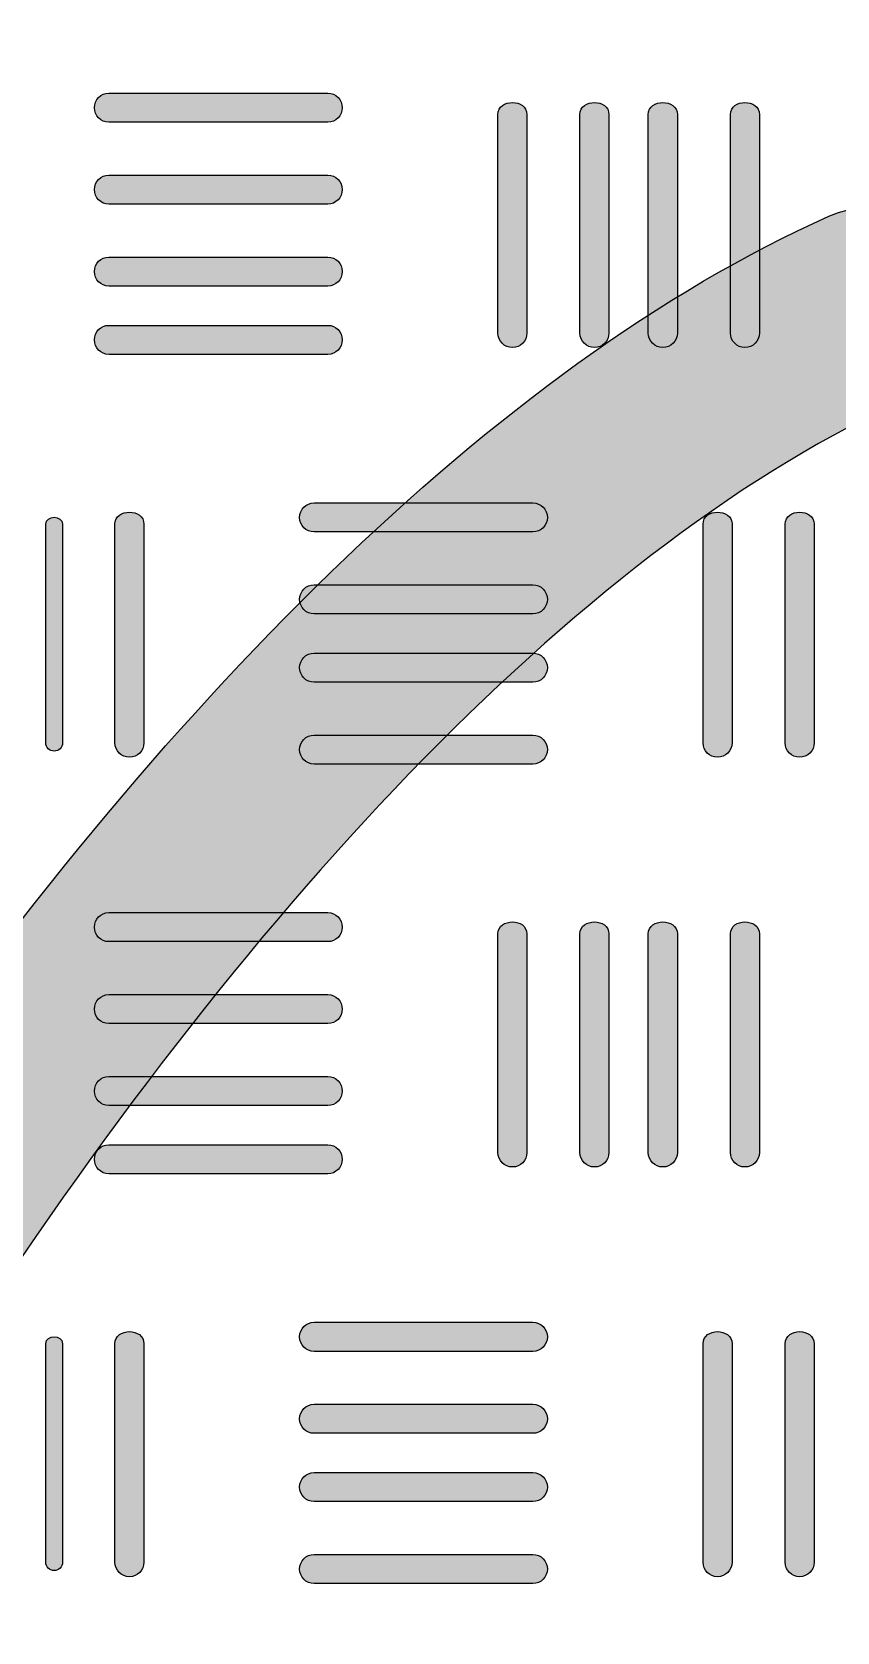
# Model space of a CAD drawing. Extents: x 4 to 307, y 9 to 217.
# Drawn here: x 270.54 to 275.52, y 120.9 to 130.78 of the extents above; entities that cross this region are included whole.
import ezdxf

# ---------------------------------------------------------------- set-up
doc = ezdxf.new("R2010")
doc.units = 0
doc.header["$MEASUREMENT"] = 0
doc.layers.add('EBENE_1', color=7, linetype='CONTINUOUS')

# ---------------------------------------------------------------- blocks, each defined once
blk = doc.blocks.new('BLOCK_3')
at = {"layer": 'EBENE_1'}
h = blk.add_hatch(color=7, dxfattribs=at)
h.dxf.hatch_style = 2
edge = h.paths.add_edge_path()
edge.add_spline(control_points=[(271.0196, 130.2223), (271.0196, 130.2223), (272.3715, 130.2223), (272.3715, 130.2223), (272.4211, 130.2223), (272.4611, 130.2624), (272.4611, 130.3119), (272.4611, 130.3613), (272.4211, 130.4014), (272.3715, 130.4014), (272.3715, 130.4014), (271.0196, 130.4014), (271.0196, 130.4014), (270.97, 130.4014), (270.9301, 130.3613), (270.9301, 130.3119), (270.9301, 130.2624), (270.97, 130.2223), (271.0196, 130.2223)], knot_values=[0, 0, 0, 0, 1, 1, 1, 2, 2, 2, 3, 3, 3, 4, 4, 4, 5, 5, 5, 6, 6, 6, 6], degree=3, periodic=1)
h = blk.add_hatch(color=7, dxfattribs=at)
h.dxf.hatch_style = 2
edge = h.paths.add_edge_path()
edge.add_spline(control_points=[(273.6017, 128.9206), (273.6017, 128.9206), (273.6017, 130.2697), (273.6017, 130.2697), (273.6017, 130.3685), (273.4226, 130.3685), (273.4226, 130.2697), (273.4226, 130.2697), (273.4226, 128.9206), (273.4226, 128.9206), (273.4226, 128.8711), (273.4626, 128.831), (273.5122, 128.831), (273.5618, 128.831), (273.6017, 128.8711), (273.6017, 128.9206)], knot_values=[0, 0, 0, 0, 1, 1, 1, 2, 2, 2, 3, 3, 3, 4, 4, 4, 5, 5, 5, 5], degree=3, periodic=1)
h = blk.add_hatch(color=7, dxfattribs=at)
h.dxf.hatch_style = 2
edge = h.paths.add_edge_path()
edge.add_spline(control_points=[(274.0189, 128.831), (274.0686, 128.831), (274.1085, 128.8711), (274.1085, 128.9206), (274.1085, 128.9206), (274.1085, 130.2697), (274.1085, 130.2697), (274.1085, 130.3685), (273.9294, 130.3685), (273.9294, 130.2697), (273.9294, 130.2697), (273.9294, 128.9206), (273.9294, 128.9206), (273.9294, 128.8711), (273.9693, 128.831), (274.0189, 128.831)], knot_values=[0, 0, 0, 0, 1, 1, 1, 2, 2, 2, 3, 3, 3, 4, 4, 4, 5, 5, 5, 5], degree=3, periodic=1)
h = blk.add_hatch(color=7, dxfattribs=at)
h.dxf.hatch_style = 2
edge = h.paths.add_edge_path()
edge.add_spline(control_points=[(274.4413, 128.831), (274.4909, 128.831), (274.5309, 128.8711), (274.5309, 128.9206), (274.5309, 128.9206), (274.5309, 130.2697), (274.5309, 130.2697), (274.5309, 130.3685), (274.3517, 130.3685), (274.3517, 130.2697), (274.3517, 130.2697), (274.3517, 128.9206), (274.3517, 128.9206), (274.3517, 128.8711), (274.3917, 128.831), (274.4413, 128.831)], knot_values=[0, 0, 0, 0, 1, 1, 1, 2, 2, 2, 3, 3, 3, 4, 4, 4, 5, 5, 5, 5], degree=3, periodic=1)
h = blk.add_hatch(color=7, dxfattribs=at)
h.dxf.hatch_style = 2
edge = h.paths.add_edge_path()
edge.add_spline(control_points=[(275.038, 130.2697), (275.038, 130.3685), (274.8589, 130.3685), (274.8589, 130.2697), (274.8589, 130.2697), (274.8589, 128.9206), (274.8589, 128.9206), (274.8589, 128.8711), (274.8988, 128.831), (274.9484, 128.831), (274.998, 128.831), (275.038, 128.8711), (275.038, 128.9206), (275.038, 128.9206), (275.038, 130.2697), (275.038, 130.2697)], knot_values=[0, 0, 0, 0, 1, 1, 1, 2, 2, 2, 3, 3, 3, 4, 4, 4, 5, 5, 5, 5], degree=3, periodic=1)
h = blk.add_hatch(color=7, dxfattribs=at)
h.dxf.hatch_style = 2
edge = h.paths.add_edge_path()
edge.add_spline(control_points=[(271.0196, 129.7164), (271.0196, 129.7164), (272.3715, 129.7164), (272.3715, 129.7164), (272.4211, 129.7164), (272.4611, 129.7565), (272.4611, 129.8059), (272.4611, 129.8554), (272.4211, 129.8955), (272.3715, 129.8955), (272.3715, 129.8955), (271.0196, 129.8955), (271.0196, 129.8955), (270.97, 129.8955), (270.9301, 129.8554), (270.9301, 129.8059), (270.9301, 129.7565), (270.97, 129.7164), (271.0196, 129.7164)], knot_values=[0, 0, 0, 0, 1, 1, 1, 2, 2, 2, 3, 3, 3, 4, 4, 4, 5, 5, 5, 6, 6, 6, 6], degree=3, periodic=1)
h = blk.add_hatch(color=7, dxfattribs=at)
h.dxf.hatch_style = 2
edge = h.paths.add_edge_path()
edge.add_spline(control_points=[(271.0196, 129.2105), (271.0196, 129.2105), (272.3715, 129.2105), (272.3715, 129.2105), (272.4211, 129.2105), (272.4611, 129.2506), (272.4611, 129.3), (272.4611, 129.3495), (272.4211, 129.3896), (272.3715, 129.3896), (272.3715, 129.3896), (271.0196, 129.3896), (271.0196, 129.3896), (270.97, 129.3896), (270.9301, 129.3495), (270.9301, 129.3), (270.9301, 129.2506), (270.97, 129.2105), (271.0196, 129.2105)], knot_values=[0, 0, 0, 0, 1, 1, 1, 2, 2, 2, 3, 3, 3, 4, 4, 4, 5, 5, 5, 6, 6, 6, 6], degree=3, periodic=1)
h = blk.add_hatch(color=7, dxfattribs=at)
h.dxf.hatch_style = 2
edge = h.paths.add_edge_path()
edge.add_spline(control_points=[(271.0196, 128.789), (271.0196, 128.789), (272.3715, 128.789), (272.3715, 128.789), (272.4211, 128.789), (272.4611, 128.8291), (272.4611, 128.8785), (272.4611, 128.928), (272.4211, 128.9681), (272.3715, 128.9681), (272.3715, 128.9681), (271.0196, 128.9681), (271.0196, 128.9681), (270.97, 128.9681), (270.9301, 128.928), (270.9301, 128.8785), (270.9301, 128.8291), (270.97, 128.789), (271.0196, 128.789)], knot_values=[0, 0, 0, 0, 1, 1, 1, 2, 2, 2, 3, 3, 3, 4, 4, 4, 5, 5, 5, 6, 6, 6, 6], degree=3, periodic=1)
h = blk.add_hatch(color=7, dxfattribs=at)
h.dxf.hatch_style = 2
edge = h.paths.add_edge_path()
edge.add_spline(control_points=[(271.0568, 127.7403), (271.0568, 127.7403), (271.0568, 126.3912), (271.0568, 126.3912), (271.0568, 126.3417), (271.0968, 126.3016), (271.1464, 126.3016), (271.196, 126.3016), (271.236, 126.3417), (271.236, 126.3912), (271.236, 126.3912), (271.236, 127.7403), (271.236, 127.7403), (271.236, 127.8391), (271.0568, 127.8391), (271.0568, 127.7403)], knot_values=[0, 0, 0, 0, 1, 1, 1, 2, 2, 2, 3, 3, 3, 4, 4, 4, 5, 5, 5, 5], degree=3, periodic=1)
h = blk.add_hatch(color=7, dxfattribs=at)
h.dxf.hatch_style = 2
edge = h.paths.add_edge_path()
edge.add_spline(control_points=[(273.6389, 127.8719), (273.6389, 127.8719), (272.2871, 127.8719), (272.2871, 127.8719), (272.2375, 127.8719), (272.1975, 127.8317), (272.1975, 127.7823), (272.1975, 127.7329), (272.2375, 127.6927), (272.2871, 127.6927), (272.2871, 127.6927), (273.6389, 127.6927), (273.6389, 127.6927), (273.6886, 127.6927), (273.7285, 127.7329), (273.7285, 127.7823), (273.7285, 127.8317), (273.6886, 127.8719), (273.6389, 127.8719)], knot_values=[0, 0, 0, 0, 1, 1, 1, 2, 2, 2, 3, 3, 3, 4, 4, 4, 5, 5, 5, 6, 6, 6, 6], degree=3, periodic=1)
h = blk.add_hatch(color=7, dxfattribs=at)
h.dxf.hatch_style = 2
edge = h.paths.add_edge_path()
edge.add_spline(control_points=[(274.7793, 126.3016), (274.8289, 126.3016), (274.8688, 126.3417), (274.8688, 126.3912), (274.8688, 126.3912), (274.8688, 127.7403), (274.8688, 127.7403), (274.8688, 127.8391), (274.6897, 127.8391), (274.6897, 127.7403), (274.6897, 127.7403), (274.6897, 126.3912), (274.6897, 126.3912), (274.6897, 126.3417), (274.7297, 126.3016), (274.7793, 126.3016)], knot_values=[0, 0, 0, 0, 1, 1, 1, 2, 2, 2, 3, 3, 3, 4, 4, 4, 5, 5, 5, 5], degree=3, periodic=1)
h = blk.add_hatch(color=7, dxfattribs=at)
h.dxf.hatch_style = 2
edge = h.paths.add_edge_path()
edge.add_spline(control_points=[(275.1968, 127.7403), (275.1968, 127.7403), (275.1968, 126.3912), (275.1968, 126.3912), (275.1968, 126.3417), (275.2368, 126.3016), (275.2864, 126.3016), (275.336, 126.3016), (275.376, 126.3417), (275.376, 126.3912), (275.376, 126.3912), (275.376, 127.7403), (275.376, 127.7403), (275.376, 127.8391), (275.1968, 127.8391), (275.1968, 127.7403)], knot_values=[0, 0, 0, 0, 1, 1, 1, 2, 2, 2, 3, 3, 3, 4, 4, 4, 5, 5, 5, 5], degree=3, periodic=1)
h = blk.add_hatch(color=7, dxfattribs=at)
h.dxf.hatch_style = 2
edge = h.paths.add_edge_path()
edge.add_spline(control_points=[(270.6297, 127.7403), (270.6297, 127.7403), (270.6297, 126.3912), (270.6297, 126.3912), (270.6297, 126.3626), (270.6531, 126.3393), (270.6817, 126.3393), (270.7103, 126.3393), (270.7337, 126.3626), (270.7337, 126.3912), (270.7337, 126.3912), (270.7337, 127.7403), (270.7337, 127.7403), (270.7337, 127.7975), (270.6297, 127.7975), (270.6297, 127.7403)], knot_values=[0, 0, 0, 0, 1, 1, 1, 2, 2, 2, 3, 3, 3, 4, 4, 4, 5, 5, 5, 5], degree=3, periodic=1)
h = blk.add_hatch(color=7, dxfattribs=at)
h.dxf.hatch_style = 2
edge = h.paths.add_edge_path()
edge.add_spline(control_points=[(273.6389, 127.3661), (273.6389, 127.3661), (272.2871, 127.3661), (272.2871, 127.3661), (272.2375, 127.3661), (272.1975, 127.326), (272.1975, 127.2766), (272.1975, 127.2271), (272.2375, 127.187), (272.2871, 127.187), (272.2871, 127.187), (273.6389, 127.187), (273.6389, 127.187), (273.6886, 127.187), (273.7285, 127.2271), (273.7285, 127.2766), (273.7285, 127.326), (273.6886, 127.3661), (273.6389, 127.3661)], knot_values=[0, 0, 0, 0, 1, 1, 1, 2, 2, 2, 3, 3, 3, 4, 4, 4, 5, 5, 5, 6, 6, 6, 6], degree=3, periodic=1)
h = blk.add_hatch(color=7, dxfattribs=at)
h.dxf.hatch_style = 2
edge = h.paths.add_edge_path()
edge.add_spline(control_points=[(273.6389, 126.9444), (273.6389, 126.9444), (272.2871, 126.9444), (272.2871, 126.9444), (272.2375, 126.9444), (272.1975, 126.9043), (272.1975, 126.8549), (272.1975, 126.8054), (272.2375, 126.7653), (272.2871, 126.7653), (272.2871, 126.7653), (273.6389, 126.7653), (273.6389, 126.7653), (273.6886, 126.7653), (273.7285, 126.8054), (273.7285, 126.8549), (273.7285, 126.9043), (273.6886, 126.9444), (273.6389, 126.9444)], knot_values=[0, 0, 0, 0, 1, 1, 1, 2, 2, 2, 3, 3, 3, 4, 4, 4, 5, 5, 5, 6, 6, 6, 6], degree=3, periodic=1)
h = blk.add_hatch(color=7, dxfattribs=at)
h.dxf.hatch_style = 2
edge = h.paths.add_edge_path()
edge.add_spline(control_points=[(273.6389, 126.4385), (273.6389, 126.4385), (272.2871, 126.4385), (272.2871, 126.4385), (272.2375, 126.4385), (272.1975, 126.3984), (272.1975, 126.349), (272.1975, 126.2995), (272.2375, 126.2594), (272.2871, 126.2594), (272.2871, 126.2594), (273.6389, 126.2594), (273.6389, 126.2594), (273.6886, 126.2594), (273.7285, 126.2995), (273.7285, 126.349), (273.7285, 126.3984), (273.6886, 126.4385), (273.6389, 126.4385)], knot_values=[0, 0, 0, 0, 1, 1, 1, 2, 2, 2, 3, 3, 3, 4, 4, 4, 5, 5, 5, 6, 6, 6, 6], degree=3, periodic=1)
h = blk.add_hatch(color=7, dxfattribs=at)
h.dxf.hatch_style = 2
edge = h.paths.add_edge_path()
edge.add_spline(control_points=[(271.0196, 125.1633), (271.0196, 125.1633), (272.3715, 125.1633), (272.3715, 125.1633), (272.4211, 125.1633), (272.4611, 125.2035), (272.4611, 125.2529), (272.4611, 125.3023), (272.4211, 125.3425), (272.3715, 125.3425), (272.3715, 125.3425), (271.0196, 125.3425), (271.0196, 125.3425), (270.97, 125.3425), (270.9301, 125.3023), (270.9301, 125.2529), (270.9301, 125.2035), (270.97, 125.1633), (271.0196, 125.1633)], knot_values=[0, 0, 0, 0, 1, 1, 1, 2, 2, 2, 3, 3, 3, 4, 4, 4, 5, 5, 5, 6, 6, 6, 6], degree=3, periodic=1)
h = blk.add_hatch(color=7, dxfattribs=at)
h.dxf.hatch_style = 2
edge = h.paths.add_edge_path()
edge.add_spline(control_points=[(273.6017, 123.8618), (273.6017, 123.8618), (273.6017, 125.2109), (273.6017, 125.2109), (273.6017, 125.3097), (273.4226, 125.3097), (273.4226, 125.2109), (273.4226, 125.2109), (273.4226, 123.8618), (273.4226, 123.8618), (273.4226, 123.8123), (273.4626, 123.7722), (273.5122, 123.7722), (273.5618, 123.7722), (273.6017, 123.8123), (273.6017, 123.8618)], knot_values=[0, 0, 0, 0, 1, 1, 1, 2, 2, 2, 3, 3, 3, 4, 4, 4, 5, 5, 5, 5], degree=3, periodic=1)
h = blk.add_hatch(color=7, dxfattribs=at)
h.dxf.hatch_style = 2
edge = h.paths.add_edge_path()
edge.add_spline(control_points=[(274.0189, 123.7722), (274.0686, 123.7722), (274.1085, 123.8123), (274.1085, 123.8618), (274.1085, 123.8618), (274.1085, 125.2109), (274.1085, 125.2109), (274.1085, 125.3097), (273.9294, 125.3097), (273.9294, 125.2109), (273.9294, 125.2109), (273.9294, 123.8618), (273.9294, 123.8618), (273.9294, 123.8123), (273.9693, 123.7722), (274.0189, 123.7722)], knot_values=[0, 0, 0, 0, 1, 1, 1, 2, 2, 2, 3, 3, 3, 4, 4, 4, 5, 5, 5, 5], degree=3, periodic=1)
h = blk.add_hatch(color=7, dxfattribs=at)
h.dxf.hatch_style = 2
edge = h.paths.add_edge_path()
edge.add_spline(control_points=[(274.4413, 123.7722), (274.4909, 123.7722), (274.5309, 123.8123), (274.5309, 123.8618), (274.5309, 123.8618), (274.5309, 125.2109), (274.5309, 125.2109), (274.5309, 125.3097), (274.3517, 125.3097), (274.3517, 125.2109), (274.3517, 125.2109), (274.3517, 123.8618), (274.3517, 123.8618), (274.3517, 123.8123), (274.3917, 123.7722), (274.4413, 123.7722)], knot_values=[0, 0, 0, 0, 1, 1, 1, 2, 2, 2, 3, 3, 3, 4, 4, 4, 5, 5, 5, 5], degree=3, periodic=1)
h = blk.add_hatch(color=7, dxfattribs=at)
h.dxf.hatch_style = 2
edge = h.paths.add_edge_path()
edge.add_spline(control_points=[(275.038, 125.2109), (275.038, 125.3097), (274.8589, 125.3097), (274.8589, 125.2109), (274.8589, 125.2109), (274.8589, 123.8618), (274.8589, 123.8618), (274.8589, 123.8123), (274.8988, 123.7722), (274.9484, 123.7722), (274.998, 123.7722), (275.038, 123.8123), (275.038, 123.8618), (275.038, 123.8618), (275.038, 125.2109), (275.038, 125.2109)], knot_values=[0, 0, 0, 0, 1, 1, 1, 2, 2, 2, 3, 3, 3, 4, 4, 4, 5, 5, 5, 5], degree=3, periodic=1)
h = blk.add_hatch(color=7, dxfattribs=at)
h.dxf.hatch_style = 2
edge = h.paths.add_edge_path()
edge.add_spline(control_points=[(271.0196, 124.6574), (271.0196, 124.6574), (272.3715, 124.6574), (272.3715, 124.6574), (272.4211, 124.6574), (272.4611, 124.6976), (272.4611, 124.747), (272.4611, 124.7964), (272.4211, 124.8366), (272.3715, 124.8366), (272.3715, 124.8366), (271.0196, 124.8366), (271.0196, 124.8366), (270.97, 124.8366), (270.9301, 124.7964), (270.9301, 124.747), (270.9301, 124.6976), (270.97, 124.6574), (271.0196, 124.6574)], knot_values=[0, 0, 0, 0, 1, 1, 1, 2, 2, 2, 3, 3, 3, 4, 4, 4, 5, 5, 5, 6, 6, 6, 6], degree=3, periodic=1)
h = blk.add_hatch(color=7, dxfattribs=at)
h.dxf.hatch_style = 2
edge = h.paths.add_edge_path()
edge.add_spline(control_points=[(271.0196, 124.1517), (271.0196, 124.1517), (272.3715, 124.1517), (272.3715, 124.1517), (272.4211, 124.1517), (272.4611, 124.1918), (272.4611, 124.2412), (272.4611, 124.2907), (272.4211, 124.3308), (272.3715, 124.3308), (272.3715, 124.3308), (271.0196, 124.3308), (271.0196, 124.3308), (270.97, 124.3308), (270.9301, 124.2907), (270.9301, 124.2412), (270.9301, 124.1918), (270.97, 124.1517), (271.0196, 124.1517)], knot_values=[0, 0, 0, 0, 1, 1, 1, 2, 2, 2, 3, 3, 3, 4, 4, 4, 5, 5, 5, 6, 6, 6, 6], degree=3, periodic=1)
h = blk.add_hatch(color=7, dxfattribs=at)
h.dxf.hatch_style = 2
edge = h.paths.add_edge_path()
edge.add_spline(control_points=[(271.0196, 123.73), (271.0196, 123.73), (272.3715, 123.73), (272.3715, 123.73), (272.4211, 123.73), (272.4611, 123.7701), (272.4611, 123.8196), (272.4611, 123.869), (272.4211, 123.9091), (272.3715, 123.9091), (272.3715, 123.9091), (271.0196, 123.9091), (271.0196, 123.9091), (270.97, 123.9091), (270.9301, 123.869), (270.9301, 123.8196), (270.9301, 123.7701), (270.97, 123.73), (271.0196, 123.73)], knot_values=[0, 0, 0, 0, 1, 1, 1, 2, 2, 2, 3, 3, 3, 4, 4, 4, 5, 5, 5, 6, 6, 6, 6], degree=3, periodic=1)
h = blk.add_hatch(color=7, dxfattribs=at)
h.dxf.hatch_style = 2
edge = h.paths.add_edge_path()
edge.add_spline(control_points=[(273.6389, 122.8131), (273.6389, 122.8131), (272.2871, 122.8131), (272.2871, 122.8131), (272.2375, 122.8131), (272.1975, 122.7729), (272.1975, 122.7235), (272.1975, 122.6741), (272.2375, 122.6339), (272.2871, 122.6339), (272.2871, 122.6339), (273.6389, 122.6339), (273.6389, 122.6339), (273.6886, 122.6339), (273.7285, 122.6741), (273.7285, 122.7235), (273.7285, 122.7729), (273.6886, 122.8131), (273.6389, 122.8131)], knot_values=[0, 0, 0, 0, 1, 1, 1, 2, 2, 2, 3, 3, 3, 4, 4, 4, 5, 5, 5, 6, 6, 6, 6], degree=3, periodic=1)
h = blk.add_hatch(color=7, dxfattribs=at)
h.dxf.hatch_style = 2
edge = h.paths.add_edge_path()
edge.add_spline(control_points=[(270.6297, 122.6813), (270.6297, 122.6813), (270.6297, 121.3324), (270.6297, 121.3324), (270.6297, 121.3038), (270.6531, 121.2805), (270.6817, 121.2805), (270.7103, 121.2805), (270.7337, 121.3038), (270.7337, 121.3324), (270.7337, 121.3324), (270.7337, 122.6813), (270.7337, 122.6813), (270.7337, 122.7385), (270.6297, 122.7385), (270.6297, 122.6813)], knot_values=[0, 0, 0, 0, 1, 1, 1, 2, 2, 2, 3, 3, 3, 4, 4, 4, 5, 5, 5, 5], degree=3, periodic=1)
h = blk.add_hatch(color=7, dxfattribs=at)
h.dxf.hatch_style = 2
edge = h.paths.add_edge_path()
edge.add_spline(control_points=[(271.0568, 122.6813), (271.0568, 122.6813), (271.0568, 121.3324), (271.0568, 121.3324), (271.0568, 121.2829), (271.0968, 121.2428), (271.1464, 121.2428), (271.196, 121.2428), (271.236, 121.2829), (271.236, 121.3324), (271.236, 121.3324), (271.236, 122.6813), (271.236, 122.6813), (271.236, 122.7802), (271.0568, 122.7802), (271.0568, 122.6813)], knot_values=[0, 0, 0, 0, 1, 1, 1, 2, 2, 2, 3, 3, 3, 4, 4, 4, 5, 5, 5, 5], degree=3, periodic=1)
h = blk.add_hatch(color=7, dxfattribs=at)
h.dxf.hatch_style = 2
edge = h.paths.add_edge_path()
edge.add_spline(control_points=[(274.7793, 121.2428), (274.8289, 121.2428), (274.8688, 121.2829), (274.8688, 121.3324), (274.8688, 121.3324), (274.8688, 122.6813), (274.8688, 122.6813), (274.8688, 122.7802), (274.6897, 122.7802), (274.6897, 122.6813), (274.6897, 122.6813), (274.6897, 121.3324), (274.6897, 121.3324), (274.6897, 121.2829), (274.7297, 121.2428), (274.7793, 121.2428)], knot_values=[0, 0, 0, 0, 1, 1, 1, 2, 2, 2, 3, 3, 3, 4, 4, 4, 5, 5, 5, 5], degree=3, periodic=1)
h = blk.add_hatch(color=7, dxfattribs=at)
h.dxf.hatch_style = 2
edge = h.paths.add_edge_path()
edge.add_spline(control_points=[(275.1968, 122.6813), (275.1968, 122.6813), (275.1968, 121.3324), (275.1968, 121.3324), (275.1968, 121.2829), (275.2368, 121.2428), (275.2864, 121.2428), (275.336, 121.2428), (275.376, 121.2829), (275.376, 121.3324), (275.376, 121.3324), (275.376, 122.6813), (275.376, 122.6813), (275.376, 122.7802), (275.1968, 122.7802), (275.1968, 122.6813)], knot_values=[0, 0, 0, 0, 1, 1, 1, 2, 2, 2, 3, 3, 3, 4, 4, 4, 5, 5, 5, 5], degree=3, periodic=1)
h = blk.add_hatch(color=7, dxfattribs=at)
h.dxf.hatch_style = 2
edge = h.paths.add_edge_path()
edge.add_spline(control_points=[(273.6389, 122.3072), (273.6389, 122.3072), (272.2871, 122.3072), (272.2871, 122.3072), (272.2375, 122.3072), (272.1975, 122.267), (272.1975, 122.2176), (272.1975, 122.1682), (272.2375, 122.128), (272.2871, 122.128), (272.2871, 122.128), (273.6389, 122.128), (273.6389, 122.128), (273.6886, 122.128), (273.7285, 122.1682), (273.7285, 122.2176), (273.7285, 122.267), (273.6886, 122.3072), (273.6389, 122.3072)], knot_values=[0, 0, 0, 0, 1, 1, 1, 2, 2, 2, 3, 3, 3, 4, 4, 4, 5, 5, 5, 6, 6, 6, 6], degree=3, periodic=1)
h = blk.add_hatch(color=7, dxfattribs=at)
h.dxf.hatch_style = 2
edge = h.paths.add_edge_path()
edge.add_spline(control_points=[(273.6389, 121.8857), (273.6389, 121.8857), (272.2871, 121.8857), (272.2871, 121.8857), (272.2375, 121.8857), (272.1975, 121.8455), (272.1975, 121.7961), (272.1975, 121.7467), (272.2375, 121.7065), (272.2871, 121.7065), (272.2871, 121.7065), (273.6389, 121.7065), (273.6389, 121.7065), (273.6886, 121.7065), (273.7285, 121.7467), (273.7285, 121.7961), (273.7285, 121.8455), (273.6886, 121.8857), (273.6389, 121.8857)], knot_values=[0, 0, 0, 0, 1, 1, 1, 2, 2, 2, 3, 3, 3, 4, 4, 4, 5, 5, 5, 6, 6, 6, 6], degree=3, periodic=1)
h = blk.add_hatch(color=7, dxfattribs=at)
h.dxf.hatch_style = 2
edge = h.paths.add_edge_path()
edge.add_spline(control_points=[(273.6389, 121.3798), (273.6389, 121.3798), (272.2871, 121.3798), (272.2871, 121.3798), (272.2375, 121.3798), (272.1975, 121.3396), (272.1975, 121.2902), (272.1975, 121.2407), (272.2375, 121.2006), (272.2871, 121.2006), (272.2871, 121.2006), (273.6389, 121.2006), (273.6389, 121.2006), (273.6886, 121.2006), (273.7285, 121.2407), (273.7285, 121.2902), (273.7285, 121.3396), (273.6886, 121.3798), (273.6389, 121.3798)], knot_values=[0, 0, 0, 0, 1, 1, 1, 2, 2, 2, 3, 3, 3, 4, 4, 4, 5, 5, 5, 6, 6, 6, 6], degree=3, periodic=1)
for points, knots in [([(271.0196, 130.2223), (271.0196, 130.2223), (272.3715, 130.2223), (272.3715, 130.2223), (272.4211, 130.2223), (272.4611, 130.2624), (272.4611, 130.3119), (272.4611, 130.3613), (272.4211, 130.4014), (272.3715, 130.4014), (272.3715, 130.4014), (271.0196, 130.4014), (271.0196, 130.4014), (270.97, 130.4014), (270.9301, 130.3613), (270.9301, 130.3119), (270.9301, 130.2624), (270.97, 130.2223), (271.0196, 130.2223)], [0, 0, 0, 0, 1, 1, 1, 2, 2, 2, 3, 3, 3, 4, 4, 4, 5, 5, 5, 6, 6, 6, 6]), ([(273.6017, 128.9206), (273.6017, 128.9206), (273.6017, 130.2697), (273.6017, 130.2697), (273.6017, 130.3685), (273.4226, 130.3685), (273.4226, 130.2697), (273.4226, 130.2697), (273.4226, 128.9206), (273.4226, 128.9206), (273.4226, 128.8711), (273.4626, 128.831), (273.5122, 128.831), (273.5618, 128.831), (273.6017, 128.8711), (273.6017, 128.9206)], [0, 0, 0, 0, 1, 1, 1, 2, 2, 2, 3, 3, 3, 4, 4, 4, 5, 5, 5, 5]), ([(274.0189, 128.831), (274.0686, 128.831), (274.1085, 128.8711), (274.1085, 128.9206), (274.1085, 128.9206), (274.1085, 130.2697), (274.1085, 130.2697), (274.1085, 130.3685), (273.9294, 130.3685), (273.9294, 130.2697), (273.9294, 130.2697), (273.9294, 128.9206), (273.9294, 128.9206), (273.9294, 128.8711), (273.9693, 128.831), (274.0189, 128.831)], [0, 0, 0, 0, 1, 1, 1, 2, 2, 2, 3, 3, 3, 4, 4, 4, 5, 5, 5, 5]), ([(274.4413, 128.831), (274.4909, 128.831), (274.5309, 128.8711), (274.5309, 128.9206), (274.5309, 128.9206), (274.5309, 130.2697), (274.5309, 130.2697), (274.5309, 130.3685), (274.3517, 130.3685), (274.3517, 130.2697), (274.3517, 130.2697), (274.3517, 128.9206), (274.3517, 128.9206), (274.3517, 128.8711), (274.3917, 128.831), (274.4413, 128.831)], [0, 0, 0, 0, 1, 1, 1, 2, 2, 2, 3, 3, 3, 4, 4, 4, 5, 5, 5, 5]), ([(275.038, 130.2697), (275.038, 130.3685), (274.8589, 130.3685), (274.8589, 130.2697), (274.8589, 130.2697), (274.8589, 128.9206), (274.8589, 128.9206), (274.8589, 128.8711), (274.8988, 128.831), (274.9484, 128.831), (274.998, 128.831), (275.038, 128.8711), (275.038, 128.9206), (275.038, 128.9206), (275.038, 130.2697), (275.038, 130.2697)], [0, 0, 0, 0, 1, 1, 1, 2, 2, 2, 3, 3, 3, 4, 4, 4, 5, 5, 5, 5]), ([(271.0196, 129.7164), (271.0196, 129.7164), (272.3715, 129.7164), (272.3715, 129.7164), (272.4211, 129.7164), (272.4611, 129.7565), (272.4611, 129.8059), (272.4611, 129.8554), (272.4211, 129.8955), (272.3715, 129.8955), (272.3715, 129.8955), (271.0196, 129.8955), (271.0196, 129.8955), (270.97, 129.8955), (270.9301, 129.8554), (270.9301, 129.8059), (270.9301, 129.7565), (270.97, 129.7164), (271.0196, 129.7164)], [0, 0, 0, 0, 1, 1, 1, 2, 2, 2, 3, 3, 3, 4, 4, 4, 5, 5, 5, 6, 6, 6, 6]), ([(271.0196, 129.2105), (271.0196, 129.2105), (272.3715, 129.2105), (272.3715, 129.2105), (272.4211, 129.2105), (272.4611, 129.2506), (272.4611, 129.3), (272.4611, 129.3495), (272.4211, 129.3896), (272.3715, 129.3896), (272.3715, 129.3896), (271.0196, 129.3896), (271.0196, 129.3896), (270.97, 129.3896), (270.9301, 129.3495), (270.9301, 129.3), (270.9301, 129.2506), (270.97, 129.2105), (271.0196, 129.2105)], [0, 0, 0, 0, 1, 1, 1, 2, 2, 2, 3, 3, 3, 4, 4, 4, 5, 5, 5, 6, 6, 6, 6]), ([(271.0196, 128.789), (271.0196, 128.789), (272.3715, 128.789), (272.3715, 128.789), (272.4211, 128.789), (272.4611, 128.8291), (272.4611, 128.8785), (272.4611, 128.928), (272.4211, 128.9681), (272.3715, 128.9681), (272.3715, 128.9681), (271.0196, 128.9681), (271.0196, 128.9681), (270.97, 128.9681), (270.9301, 128.928), (270.9301, 128.8785), (270.9301, 128.8291), (270.97, 128.789), (271.0196, 128.789)], [0, 0, 0, 0, 1, 1, 1, 2, 2, 2, 3, 3, 3, 4, 4, 4, 5, 5, 5, 6, 6, 6, 6]), ([(271.0568, 127.7403), (271.0568, 127.7403), (271.0568, 126.3912), (271.0568, 126.3912), (271.0568, 126.3417), (271.0968, 126.3016), (271.1464, 126.3016), (271.196, 126.3016), (271.236, 126.3417), (271.236, 126.3912), (271.236, 126.3912), (271.236, 127.7403), (271.236, 127.7403), (271.236, 127.8391), (271.0568, 127.8391), (271.0568, 127.7403)], [0, 0, 0, 0, 1, 1, 1, 2, 2, 2, 3, 3, 3, 4, 4, 4, 5, 5, 5, 5]), ([(273.6389, 127.8719), (273.6389, 127.8719), (272.2871, 127.8719), (272.2871, 127.8719), (272.2375, 127.8719), (272.1975, 127.8317), (272.1975, 127.7823), (272.1975, 127.7329), (272.2375, 127.6927), (272.2871, 127.6927), (272.2871, 127.6927), (273.6389, 127.6927), (273.6389, 127.6927), (273.6886, 127.6927), (273.7285, 127.7329), (273.7285, 127.7823), (273.7285, 127.8317), (273.6886, 127.8719), (273.6389, 127.8719)], [0, 0, 0, 0, 1, 1, 1, 2, 2, 2, 3, 3, 3, 4, 4, 4, 5, 5, 5, 6, 6, 6, 6]), ([(274.7793, 126.3016), (274.8289, 126.3016), (274.8688, 126.3417), (274.8688, 126.3912), (274.8688, 126.3912), (274.8688, 127.7403), (274.8688, 127.7403), (274.8688, 127.8391), (274.6897, 127.8391), (274.6897, 127.7403), (274.6897, 127.7403), (274.6897, 126.3912), (274.6897, 126.3912), (274.6897, 126.3417), (274.7297, 126.3016), (274.7793, 126.3016)], [0, 0, 0, 0, 1, 1, 1, 2, 2, 2, 3, 3, 3, 4, 4, 4, 5, 5, 5, 5]), ([(275.1968, 127.7403), (275.1968, 127.7403), (275.1968, 126.3912), (275.1968, 126.3912), (275.1968, 126.3417), (275.2368, 126.3016), (275.2864, 126.3016), (275.336, 126.3016), (275.376, 126.3417), (275.376, 126.3912), (275.376, 126.3912), (275.376, 127.7403), (275.376, 127.7403), (275.376, 127.8391), (275.1968, 127.8391), (275.1968, 127.7403)], [0, 0, 0, 0, 1, 1, 1, 2, 2, 2, 3, 3, 3, 4, 4, 4, 5, 5, 5, 5]), ([(270.6297, 127.7403), (270.6297, 127.7403), (270.6297, 126.3912), (270.6297, 126.3912), (270.6297, 126.3626), (270.6531, 126.3393), (270.6817, 126.3393), (270.7103, 126.3393), (270.7337, 126.3626), (270.7337, 126.3912), (270.7337, 126.3912), (270.7337, 127.7403), (270.7337, 127.7403), (270.7337, 127.7975), (270.6297, 127.7975), (270.6297, 127.7403)], [0, 0, 0, 0, 1, 1, 1, 2, 2, 2, 3, 3, 3, 4, 4, 4, 5, 5, 5, 5]), ([(273.6389, 127.3661), (273.6389, 127.3661), (272.2871, 127.3661), (272.2871, 127.3661), (272.2375, 127.3661), (272.1975, 127.326), (272.1975, 127.2766), (272.1975, 127.2271), (272.2375, 127.187), (272.2871, 127.187), (272.2871, 127.187), (273.6389, 127.187), (273.6389, 127.187), (273.6886, 127.187), (273.7285, 127.2271), (273.7285, 127.2766), (273.7285, 127.326), (273.6886, 127.3661), (273.6389, 127.3661)], [0, 0, 0, 0, 1, 1, 1, 2, 2, 2, 3, 3, 3, 4, 4, 4, 5, 5, 5, 6, 6, 6, 6]), ([(273.6389, 126.9444), (273.6389, 126.9444), (272.2871, 126.9444), (272.2871, 126.9444), (272.2375, 126.9444), (272.1975, 126.9043), (272.1975, 126.8549), (272.1975, 126.8054), (272.2375, 126.7653), (272.2871, 126.7653), (272.2871, 126.7653), (273.6389, 126.7653), (273.6389, 126.7653), (273.6886, 126.7653), (273.7285, 126.8054), (273.7285, 126.8549), (273.7285, 126.9043), (273.6886, 126.9444), (273.6389, 126.9444)], [0, 0, 0, 0, 1, 1, 1, 2, 2, 2, 3, 3, 3, 4, 4, 4, 5, 5, 5, 6, 6, 6, 6]), ([(273.6389, 126.4385), (273.6389, 126.4385), (272.2871, 126.4385), (272.2871, 126.4385), (272.2375, 126.4385), (272.1975, 126.3984), (272.1975, 126.349), (272.1975, 126.2995), (272.2375, 126.2594), (272.2871, 126.2594), (272.2871, 126.2594), (273.6389, 126.2594), (273.6389, 126.2594), (273.6886, 126.2594), (273.7285, 126.2995), (273.7285, 126.349), (273.7285, 126.3984), (273.6886, 126.4385), (273.6389, 126.4385)], [0, 0, 0, 0, 1, 1, 1, 2, 2, 2, 3, 3, 3, 4, 4, 4, 5, 5, 5, 6, 6, 6, 6]), ([(271.0196, 125.1633), (271.0196, 125.1633), (272.3715, 125.1633), (272.3715, 125.1633), (272.4211, 125.1633), (272.4611, 125.2035), (272.4611, 125.2529), (272.4611, 125.3023), (272.4211, 125.3425), (272.3715, 125.3425), (272.3715, 125.3425), (271.0196, 125.3425), (271.0196, 125.3425), (270.97, 125.3425), (270.9301, 125.3023), (270.9301, 125.2529), (270.9301, 125.2035), (270.97, 125.1633), (271.0196, 125.1633)], [0, 0, 0, 0, 1, 1, 1, 2, 2, 2, 3, 3, 3, 4, 4, 4, 5, 5, 5, 6, 6, 6, 6]), ([(273.6017, 123.8618), (273.6017, 123.8618), (273.6017, 125.2109), (273.6017, 125.2109), (273.6017, 125.3097), (273.4226, 125.3097), (273.4226, 125.2109), (273.4226, 125.2109), (273.4226, 123.8618), (273.4226, 123.8618), (273.4226, 123.8123), (273.4626, 123.7722), (273.5122, 123.7722), (273.5618, 123.7722), (273.6017, 123.8123), (273.6017, 123.8618)], [0, 0, 0, 0, 1, 1, 1, 2, 2, 2, 3, 3, 3, 4, 4, 4, 5, 5, 5, 5]), ([(274.0189, 123.7722), (274.0686, 123.7722), (274.1085, 123.8123), (274.1085, 123.8618), (274.1085, 123.8618), (274.1085, 125.2109), (274.1085, 125.2109), (274.1085, 125.3097), (273.9294, 125.3097), (273.9294, 125.2109), (273.9294, 125.2109), (273.9294, 123.8618), (273.9294, 123.8618), (273.9294, 123.8123), (273.9693, 123.7722), (274.0189, 123.7722)], [0, 0, 0, 0, 1, 1, 1, 2, 2, 2, 3, 3, 3, 4, 4, 4, 5, 5, 5, 5]), ([(274.4413, 123.7722), (274.4909, 123.7722), (274.5309, 123.8123), (274.5309, 123.8618), (274.5309, 123.8618), (274.5309, 125.2109), (274.5309, 125.2109), (274.5309, 125.3097), (274.3517, 125.3097), (274.3517, 125.2109), (274.3517, 125.2109), (274.3517, 123.8618), (274.3517, 123.8618), (274.3517, 123.8123), (274.3917, 123.7722), (274.4413, 123.7722)], [0, 0, 0, 0, 1, 1, 1, 2, 2, 2, 3, 3, 3, 4, 4, 4, 5, 5, 5, 5]), ([(275.038, 125.2109), (275.038, 125.3097), (274.8589, 125.3097), (274.8589, 125.2109), (274.8589, 125.2109), (274.8589, 123.8618), (274.8589, 123.8618), (274.8589, 123.8123), (274.8988, 123.7722), (274.9484, 123.7722), (274.998, 123.7722), (275.038, 123.8123), (275.038, 123.8618), (275.038, 123.8618), (275.038, 125.2109), (275.038, 125.2109)], [0, 0, 0, 0, 1, 1, 1, 2, 2, 2, 3, 3, 3, 4, 4, 4, 5, 5, 5, 5]), ([(271.0196, 124.6574), (271.0196, 124.6574), (272.3715, 124.6574), (272.3715, 124.6574), (272.4211, 124.6574), (272.4611, 124.6976), (272.4611, 124.747), (272.4611, 124.7964), (272.4211, 124.8366), (272.3715, 124.8366), (272.3715, 124.8366), (271.0196, 124.8366), (271.0196, 124.8366), (270.97, 124.8366), (270.9301, 124.7964), (270.9301, 124.747), (270.9301, 124.6976), (270.97, 124.6574), (271.0196, 124.6574)], [0, 0, 0, 0, 1, 1, 1, 2, 2, 2, 3, 3, 3, 4, 4, 4, 5, 5, 5, 6, 6, 6, 6]), ([(271.0196, 124.1517), (271.0196, 124.1517), (272.3715, 124.1517), (272.3715, 124.1517), (272.4211, 124.1517), (272.4611, 124.1918), (272.4611, 124.2412), (272.4611, 124.2907), (272.4211, 124.3308), (272.3715, 124.3308), (272.3715, 124.3308), (271.0196, 124.3308), (271.0196, 124.3308), (270.97, 124.3308), (270.9301, 124.2907), (270.9301, 124.2412), (270.9301, 124.1918), (270.97, 124.1517), (271.0196, 124.1517)], [0, 0, 0, 0, 1, 1, 1, 2, 2, 2, 3, 3, 3, 4, 4, 4, 5, 5, 5, 6, 6, 6, 6]), ([(271.0196, 123.73), (271.0196, 123.73), (272.3715, 123.73), (272.3715, 123.73), (272.4211, 123.73), (272.4611, 123.7701), (272.4611, 123.8196), (272.4611, 123.869), (272.4211, 123.9091), (272.3715, 123.9091), (272.3715, 123.9091), (271.0196, 123.9091), (271.0196, 123.9091), (270.97, 123.9091), (270.9301, 123.869), (270.9301, 123.8196), (270.9301, 123.7701), (270.97, 123.73), (271.0196, 123.73)], [0, 0, 0, 0, 1, 1, 1, 2, 2, 2, 3, 3, 3, 4, 4, 4, 5, 5, 5, 6, 6, 6, 6]), ([(273.6389, 122.8131), (273.6389, 122.8131), (272.2871, 122.8131), (272.2871, 122.8131), (272.2375, 122.8131), (272.1975, 122.7729), (272.1975, 122.7235), (272.1975, 122.6741), (272.2375, 122.6339), (272.2871, 122.6339), (272.2871, 122.6339), (273.6389, 122.6339), (273.6389, 122.6339), (273.6886, 122.6339), (273.7285, 122.6741), (273.7285, 122.7235), (273.7285, 122.7729), (273.6886, 122.8131), (273.6389, 122.8131)], [0, 0, 0, 0, 1, 1, 1, 2, 2, 2, 3, 3, 3, 4, 4, 4, 5, 5, 5, 6, 6, 6, 6]), ([(270.6297, 122.6813), (270.6297, 122.6813), (270.6297, 121.3324), (270.6297, 121.3324), (270.6297, 121.3038), (270.6531, 121.2805), (270.6817, 121.2805), (270.7103, 121.2805), (270.7337, 121.3038), (270.7337, 121.3324), (270.7337, 121.3324), (270.7337, 122.6813), (270.7337, 122.6813), (270.7337, 122.7385), (270.6297, 122.7385), (270.6297, 122.6813)], [0, 0, 0, 0, 1, 1, 1, 2, 2, 2, 3, 3, 3, 4, 4, 4, 5, 5, 5, 5]), ([(271.0568, 122.6813), (271.0568, 122.6813), (271.0568, 121.3324), (271.0568, 121.3324), (271.0568, 121.2829), (271.0968, 121.2428), (271.1464, 121.2428), (271.196, 121.2428), (271.236, 121.2829), (271.236, 121.3324), (271.236, 121.3324), (271.236, 122.6813), (271.236, 122.6813), (271.236, 122.7802), (271.0568, 122.7802), (271.0568, 122.6813)], [0, 0, 0, 0, 1, 1, 1, 2, 2, 2, 3, 3, 3, 4, 4, 4, 5, 5, 5, 5]), ([(274.7793, 121.2428), (274.8289, 121.2428), (274.8688, 121.2829), (274.8688, 121.3324), (274.8688, 121.3324), (274.8688, 122.6813), (274.8688, 122.6813), (274.8688, 122.7802), (274.6897, 122.7802), (274.6897, 122.6813), (274.6897, 122.6813), (274.6897, 121.3324), (274.6897, 121.3324), (274.6897, 121.2829), (274.7297, 121.2428), (274.7793, 121.2428)], [0, 0, 0, 0, 1, 1, 1, 2, 2, 2, 3, 3, 3, 4, 4, 4, 5, 5, 5, 5]), ([(275.1968, 122.6813), (275.1968, 122.6813), (275.1968, 121.3324), (275.1968, 121.3324), (275.1968, 121.2829), (275.2368, 121.2428), (275.2864, 121.2428), (275.336, 121.2428), (275.376, 121.2829), (275.376, 121.3324), (275.376, 121.3324), (275.376, 122.6813), (275.376, 122.6813), (275.376, 122.7802), (275.1968, 122.7802), (275.1968, 122.6813)], [0, 0, 0, 0, 1, 1, 1, 2, 2, 2, 3, 3, 3, 4, 4, 4, 5, 5, 5, 5]), ([(273.6389, 122.3072), (273.6389, 122.3072), (272.2871, 122.3072), (272.2871, 122.3072), (272.2375, 122.3072), (272.1975, 122.267), (272.1975, 122.2176), (272.1975, 122.1682), (272.2375, 122.128), (272.2871, 122.128), (272.2871, 122.128), (273.6389, 122.128), (273.6389, 122.128), (273.6886, 122.128), (273.7285, 122.1682), (273.7285, 122.2176), (273.7285, 122.267), (273.6886, 122.3072), (273.6389, 122.3072)], [0, 0, 0, 0, 1, 1, 1, 2, 2, 2, 3, 3, 3, 4, 4, 4, 5, 5, 5, 6, 6, 6, 6]), ([(273.6389, 121.8857), (273.6389, 121.8857), (272.2871, 121.8857), (272.2871, 121.8857), (272.2375, 121.8857), (272.1975, 121.8455), (272.1975, 121.7961), (272.1975, 121.7467), (272.2375, 121.7065), (272.2871, 121.7065), (272.2871, 121.7065), (273.6389, 121.7065), (273.6389, 121.7065), (273.6886, 121.7065), (273.7285, 121.7467), (273.7285, 121.7961), (273.7285, 121.8455), (273.6886, 121.8857), (273.6389, 121.8857)], [0, 0, 0, 0, 1, 1, 1, 2, 2, 2, 3, 3, 3, 4, 4, 4, 5, 5, 5, 6, 6, 6, 6]), ([(273.6389, 121.3798), (273.6389, 121.3798), (272.2871, 121.3798), (272.2871, 121.3798), (272.2375, 121.3798), (272.1975, 121.3396), (272.1975, 121.2902), (272.1975, 121.2407), (272.2375, 121.2006), (272.2871, 121.2006), (272.2871, 121.2006), (273.6389, 121.2006), (273.6389, 121.2006), (273.6886, 121.2006), (273.7285, 121.2407), (273.7285, 121.2902), (273.7285, 121.3396), (273.6886, 121.3798), (273.6389, 121.3798)], [0, 0, 0, 0, 1, 1, 1, 2, 2, 2, 3, 3, 3, 4, 4, 4, 5, 5, 5, 6, 6, 6, 6])]:
    blk.add_open_spline(points, degree=3, knots=knots, dxfattribs=at)
blk = doc.blocks.new('BLOCK_9')
at = {"layer": 'EBENE_1'}
h = blk.add_hatch(color=7, dxfattribs=at)
h.dxf.hatch_style = 2
edge = h.paths.add_edge_path()
edge.add_spline(control_points=[(279.9924, 133.5268), (274.1867, 136.7029), (268.297, 136.9914), (263.8352, 134.3175), (260.531, 132.3372), (258.3841, 128.8832), (258.0485, 125.1151), (252.9001, 124.9425), (251.2303, 121.6829), (250.739, 120.2141), (249.874, 117.628), (250.5155, 114.7094), (252.1998, 113.5692), (252.3934, 113.4381), (252.6132, 113.3752), (252.8309, 113.3752), (253.1926, 113.3752), (253.5478, 113.5489), (253.7659, 113.871), (254.1152, 114.3869), (253.9802, 115.0881), (253.4641, 115.4375), (252.8178, 115.875), (252.2683, 117.6745), (252.8784, 119.4984), (253.3284, 120.8446), (254.726, 123.0704), (259.0741, 122.851), (259.3842, 122.836), (259.6877, 122.9483), (259.912, 123.1638), (260.1362, 123.3791), (260.262, 123.6775), (260.2589, 123.9884), (260.2265, 127.3959), (262.041, 130.6123), (264.9949, 132.3825), (268.7528, 134.6342), (273.8239, 134.3299), (278.9099, 131.5476), (279.4557, 131.2489), (280.1416, 131.4494), (280.4406, 131.9958), (280.7396, 132.5424), (280.5391, 133.2278), (279.9924, 133.5268)], knot_values=[0, 0, 0, 0, 1, 1, 1, 2, 2, 2, 3, 3, 3, 4, 4, 4, 5, 5, 5, 6, 6, 6, 7, 7, 7, 8, 8, 8, 9, 9, 9, 10, 10, 10, 11, 11, 11, 12, 12, 12, 13, 13, 13, 14, 14, 14, 15, 15, 15, 15], degree=3, periodic=1)
h = blk.add_hatch(color=7, dxfattribs=at)
h.dxf.hatch_style = 2
edge = h.paths.add_edge_path()
edge.add_spline(control_points=[(275.4676, 129.6418), (271.3245, 127.79), (267.1556, 121.1534), (265.2498, 115.4202), (263.5303, 117.4448), (261.5832, 118.8018), (259.3246, 119.5545), (259.0024, 119.6617), (258.6569, 119.4879), (258.5501, 119.1673), (258.4433, 118.8466), (258.6166, 118.4998), (258.9373, 118.3929), (261.2728, 117.6144), (263.2527, 116.106), (264.9907, 113.7811), (265.111, 113.6202), (265.2949, 113.5353), (265.4813, 113.5353), (265.6088, 113.5353), (265.7376, 113.5751), (265.8475, 113.6572), (265.9677, 113.7471), (266.0429, 113.8732), (266.0745, 114.009), (266.0897, 114.0401), (266.1097, 114.0682), (266.1197, 114.1028), (267.7392, 119.6453), (271.9646, 126.7348), (275.9671, 128.5239), (276.2758, 128.6618), (276.4143, 129.0239), (276.2762, 129.3326), (276.1384, 129.6411), (275.7756, 129.7798), (275.4676, 129.6418)], knot_values=[0, 0, 0, 0, 1, 1, 1, 2, 2, 2, 3, 3, 3, 4, 4, 4, 5, 5, 5, 6, 6, 6, 7, 7, 7, 8, 8, 8, 9, 9, 9, 10, 10, 10, 11, 11, 11, 12, 12, 12, 12], degree=3, periodic=1)
for points, knots in [([(279.9924, 133.5268), (274.1867, 136.7029), (268.297, 136.9914), (263.8352, 134.3175), (260.531, 132.3372), (258.3841, 128.8832), (258.0485, 125.1151), (252.9001, 124.9425), (251.2303, 121.6829), (250.739, 120.2141), (249.874, 117.628), (250.5155, 114.7094), (252.1998, 113.5692), (252.3934, 113.4381), (252.6132, 113.3752), (252.8309, 113.3752), (253.1926, 113.3752), (253.5478, 113.5489), (253.7659, 113.871), (254.1152, 114.3869), (253.9802, 115.0881), (253.4641, 115.4375), (252.8178, 115.875), (252.2683, 117.6745), (252.8784, 119.4984), (253.3284, 120.8446), (254.726, 123.0704), (259.0741, 122.851), (259.3842, 122.836), (259.6877, 122.9483), (259.912, 123.1638), (260.1362, 123.3791), (260.262, 123.6775), (260.2589, 123.9884), (260.2265, 127.3959), (262.041, 130.6123), (264.9949, 132.3825), (268.7528, 134.6342), (273.8239, 134.3299), (278.9099, 131.5476), (279.4557, 131.2489), (280.1416, 131.4494), (280.4406, 131.9958), (280.7396, 132.5424), (280.5391, 133.2278), (279.9924, 133.5268)], [0, 0, 0, 0, 1, 1, 1, 2, 2, 2, 3, 3, 3, 4, 4, 4, 5, 5, 5, 6, 6, 6, 7, 7, 7, 8, 8, 8, 9, 9, 9, 10, 10, 10, 11, 11, 11, 12, 12, 12, 13, 13, 13, 14, 14, 14, 15, 15, 15, 15]), ([(275.4676, 129.6418), (271.3245, 127.79), (267.1556, 121.1534), (265.2498, 115.4202), (263.5303, 117.4448), (261.5832, 118.8018), (259.3246, 119.5545), (259.0024, 119.6617), (258.6569, 119.4879), (258.5501, 119.1673), (258.4433, 118.8466), (258.6166, 118.4998), (258.9373, 118.3929), (261.2728, 117.6144), (263.2527, 116.106), (264.9907, 113.7811), (265.111, 113.6202), (265.2949, 113.5353), (265.4813, 113.5353), (265.6088, 113.5353), (265.7376, 113.5751), (265.8475, 113.6572), (265.9677, 113.7471), (266.0429, 113.8732), (266.0745, 114.009), (266.0897, 114.0401), (266.1097, 114.0682), (266.1197, 114.1028), (267.7392, 119.6453), (271.9646, 126.7348), (275.9671, 128.5239), (276.2758, 128.6618), (276.4143, 129.0239), (276.2762, 129.3326), (276.1384, 129.6411), (275.7756, 129.7798), (275.4676, 129.6418)], [0, 0, 0, 0, 1, 1, 1, 2, 2, 2, 3, 3, 3, 4, 4, 4, 5, 5, 5, 6, 6, 6, 7, 7, 7, 8, 8, 8, 9, 9, 9, 10, 10, 10, 11, 11, 11, 12, 12, 12, 12])]:
    blk.add_open_spline(points, degree=3, knots=knots, dxfattribs=at)

msp = doc.modelspace()

# ---------------------------------------------------------------- linework, layer by layer
at = {"layer": 'EBENE_1'}
msp.add_open_spline([(202.108, 194.9198), (202.108, 194.9198), (216.1034, 194.9198), (216.1034, 194.9198), (216.1034, 194.9198), (216.1034, 198.8314), (216.1034, 198.8314), (216.1034, 198.8314), (226.0856, 198.8314), (226.0856, 198.8314), (226.0856, 198.8314), (226.0856, 194.9198), (226.0856, 194.9198), (226.0856, 194.9198), (256.1086, 194.9198), (256.1086, 194.9198), (256.1086, 194.9198), (256.1086, 198.8314), (256.1086, 198.8314), (256.1086, 198.8314), (266.0907, 198.8314), (266.0907, 198.8314), (266.0907, 198.8314), (266.0907, 194.9198), (266.0907, 194.9198), (266.0907, 194.9198), (280.0858, 194.9198), (280.0858, 194.9198), (280.0858, 194.9198), (280.1113, 141.8083), (280.1113, 141.8083), (280.1113, 141.8083), (276.3268, 141.8083), (276.3268, 141.8083), (276.3268, 141.8083), (276.3268, 134.0105), (276.3268, 134.0105), (276.3268, 134.0105), (280.1113, 134.0105), (280.1113, 134.0105), (280.1113, 134.0105), (280.1113, 114.935), (280.1113, 114.935), (280.1113, 114.935), (266.5224, 114.935), (266.5224, 114.935), (266.5224, 114.935), (266.5224, 111.0234), (266.5224, 111.0234), (266.5224, 111.0234), (256.5147, 111.0234), (256.5147, 111.0234), (256.5147, 111.0234), (256.5147, 114.935), (256.5147, 114.935), (256.5147, 114.935), (226.5172, 114.935), (226.5172, 114.935), (226.5172, 114.935), (226.5172, 111.0234), (226.5172, 111.0234), (226.5172, 111.0234), (216.5099, 111.0234), (216.5099, 111.0234), (216.5099, 111.0234), (216.5099, 114.935), (216.5099, 114.935), (216.5099, 114.935), (202.0571, 114.935), (202.0571, 114.935), (202.0571, 129.4385), (202.108, 144.0182), (202.108, 160.5534), (202.108, 160.5534), (205.918, 160.5534), (205.918, 160.5534), (205.918, 160.5534), (205.918, 168.3767), (205.918, 168.3767), (205.918, 168.3767), (202.108, 168.3767), (202.108, 168.3767), (202.108, 168.3767), (202.108, 194.9198), (202.108, 194.9198)], degree=3, knots=[0, 0, 0, 0, 1, 1, 1, 2, 2, 2, 3, 3, 3, 4, 4, 4, 5, 5, 5, 6, 6, 6, 7, 7, 7, 8, 8, 8, 9, 9, 9, 10, 10, 10, 11, 11, 11, 12, 12, 12, 13, 13, 13, 14, 14, 14, 15, 15, 15, 16, 16, 16, 17, 17, 17, 18, 18, 18, 19, 19, 19, 20, 20, 20, 21, 21, 21, 22, 22, 22, 23, 23, 23, 24, 24, 24, 25, 25, 25, 26, 26, 26, 27, 27, 27, 28, 28, 28, 28], dxfattribs=at)

# ---------------------------------------------------------------- block references
for name in ['BLOCK_9', 'BLOCK_3']:
    msp.add_blockref(name, (0, 0), dxfattribs=at)

doc.saveas('drawing.dxf')
